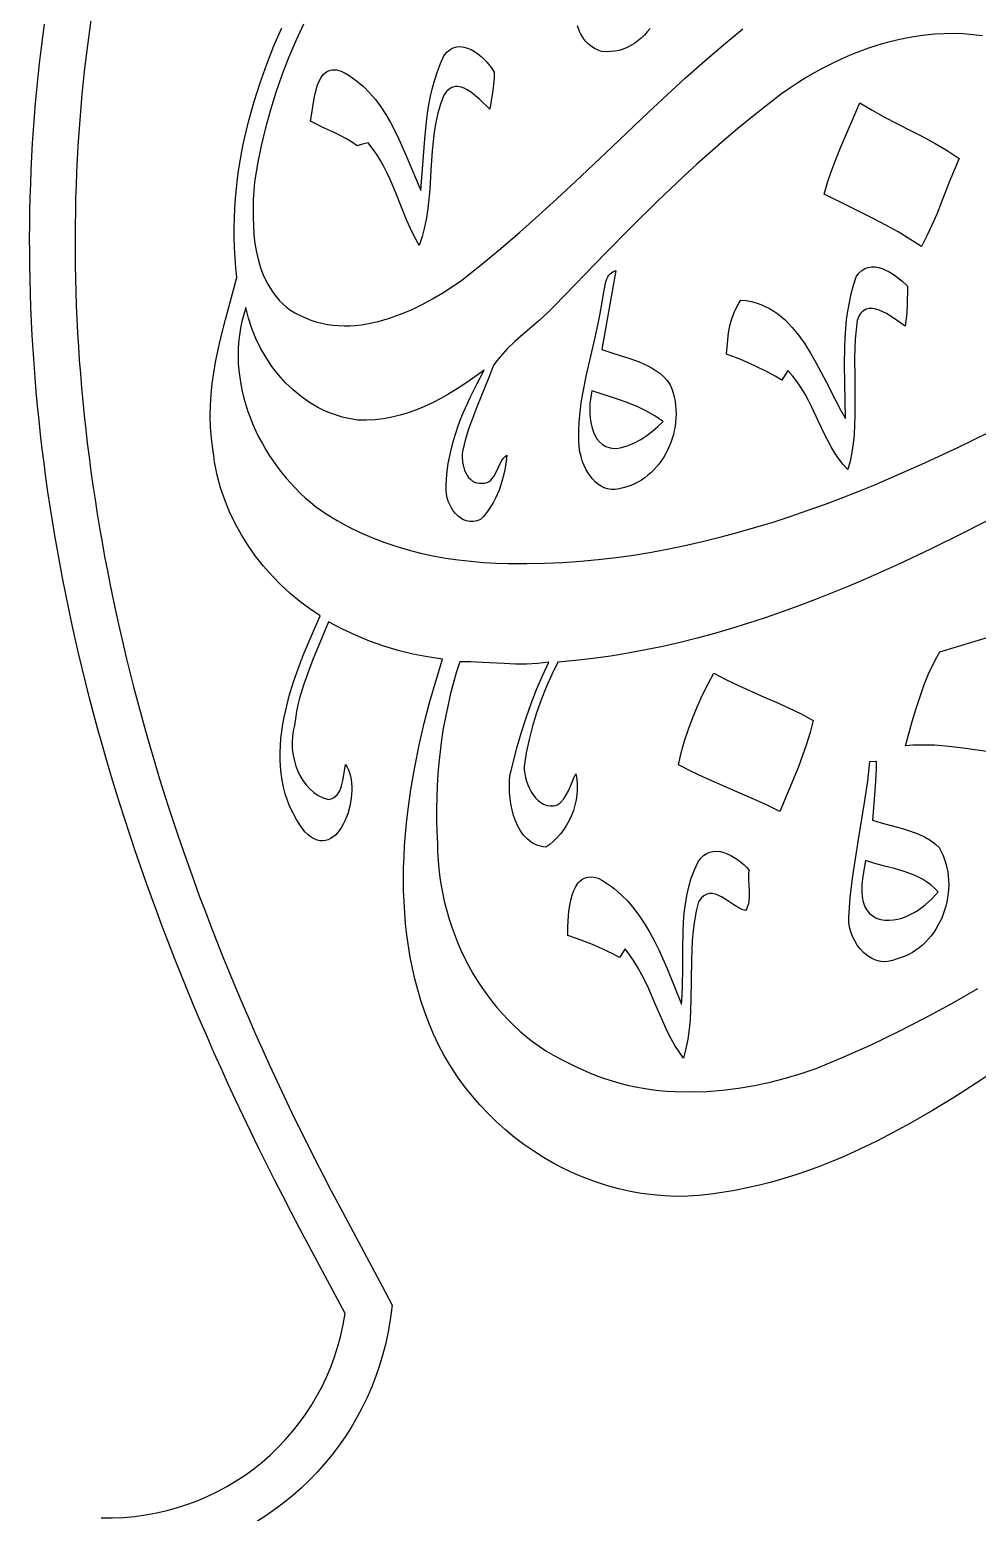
# Model space of a CAD drawing. Extents: x -600 to 600, y -1000 to 1000.
# Drawn here: x -321.1 to -112.3, y 68.1 to 394.7 of the extents above; entities that cross this region are included whole.
import ezdxf

# ---------------------------------------------------------------- set-up
doc = ezdxf.new("R2010")
doc.units = 0
doc.layers.add('LAYER_1', color=18, linetype='CONTINUOUS')
doc.layers.add('LAYER_2', color=4, linetype='CONTINUOUS')

msp = doc.modelspace()

# ---------------------------------------------------------------- linework, layer by layer
at = {"layer": 'LAYER_1'}
for points in [[(-260.76, 395.88), (-262.46, 392.21), (-264.05, 388.49), (-265.52, 384.71), (-266.86, 380.88), (-268.08, 377.01), (-269.17, 373.09), (-270.12, 369.12), (-270.93, 365.11), (-271.59, 361.07), (-271.84, 357.32), (-271.9, 355.4), (-271.9, 353.45), (-271.83, 351.49), (-271.69, 349.54), (-271.47, 347.61), (-271.14, 345.71), (-270.71, 343.85), (-270.16, 342.04), (-269.49, 340.3), (-268.67, 338.64), (-267.71, 337.08), (-267.17, 336.33), (-266.59, 335.62), (-265.97, 334.93), (-265.3, 334.28), (-264.59, 333.65), (-263.83, 333.06), (-262.69, 332.36), (-261.52, 331.74), (-260.35, 331.19), (-259.16, 330.73), (-257.96, 330.35), (-256.74, 330.03), (-255.52, 329.79), (-254.29, 329.62), (-253.06, 329.52), (-251.82, 329.47), (-250.57, 329.49), (-249.33, 329.57), (-248.08, 329.71), (-246.83, 329.89), (-244.34, 330.42), (-241.87, 331.13), (-239.42, 332), (-237.01, 333.02), (-234.65, 334.16), (-232.35, 335.41), (-230.12, 336.73), (-227.96, 338.12), (-225.9, 339.55), (-221.56, 342.95), (-217.3, 346.46), (-213.11, 350.06), (-208.98, 353.74), (-204.89, 357.48), (-200.84, 361.26), (-192.8, 368.91), (-184.75, 376.56), (-180.7, 380.34), (-176.61, 384.08), (-172.47, 387.76), (-168.28, 391.35), (-164.01, 394.86)], [(-184.45, 394.99), (-185.06, 394.22), (-185.7, 393.5), (-186.38, 392.83), (-187.1, 392.21), (-187.86, 391.66), (-188.65, 391.18), (-189.48, 390.76), (-190.35, 390.41), (-191.25, 390.14), (-192.17, 389.96), (-193.13, 389.86), (-194.13, 389.84), (-195.14, 389.92), (-195.85, 390.18), (-196.51, 390.48), (-197.1, 390.82), (-197.65, 391.21), (-198.15, 391.64), (-198.59, 392.1), (-199, 392.6), (-199.35, 393.13), (-199.67, 393.7), (-199.95, 394.29), (-200.39, 395.54)], [(-107.93, 165.76), (-112.64, 162.63), (-117.39, 159.59), (-122.2, 156.65), (-127.06, 153.83), (-131.98, 151.17), (-134.46, 149.9), (-136.96, 148.67), (-139.48, 147.5), (-142.02, 146.37), (-144.58, 145.3), (-147.15, 144.29), (-149.75, 143.34), (-152.36, 142.45), (-155, 141.62), (-157.66, 140.86), (-160.34, 140.18), (-163.04, 139.56), (-165.77, 139.03), (-168.52, 138.57), (-171.06, 138.17), (-173.6, 137.89), (-176.15, 137.74), (-178.7, 137.71), (-181.25, 137.8), (-183.79, 138.01), (-186.32, 138.34), (-188.83, 138.79), (-191.32, 139.35), (-193.79, 140.02), (-196.23, 140.8), (-198.64, 141.68), (-201.01, 142.67), (-203.34, 143.76), (-205.63, 144.95), (-207.88, 146.24), (-210.07, 147.63), (-212.21, 149.11), (-214.29, 150.68), (-216.3, 152.34), (-218.25, 154.09), (-220.13, 155.93), (-221.93, 157.84), (-223.66, 159.84), (-225.3, 161.92), (-226.86, 164.07), (-228.32, 166.3), (-229.69, 168.6), (-230.96, 170.97), (-232.13, 173.41), (-233.2, 175.92), (-234.15, 178.49), (-234.92, 180.84), (-235.62, 183.22), (-236.24, 185.6), (-236.79, 188.01), (-237.26, 190.42), (-237.67, 192.84), (-238.01, 195.28), (-238.28, 197.72), (-238.49, 200.17), (-238.63, 202.63), (-238.72, 205.1), (-238.75, 207.56), (-238.72, 210.04), (-238.64, 212.51), (-238.51, 214.98), (-238.33, 217.46), (-238.1, 219.93), (-237.82, 222.4), (-237.13, 227.33), (-236.28, 232.23), (-235.29, 237.1), (-234.17, 241.93), (-232.93, 246.7), (-231.59, 251.42), (-230.17, 256.06), (-233.45, 256.52), (-236.7, 257.15), (-239.91, 257.95), (-243.09, 258.91), (-246.22, 260.02), (-249.3, 261.29), (-252.33, 262.72), (-255.29, 264.29), (-257.56, 258.72), (-258.7, 255.94), (-259.79, 253.14), (-260.78, 250.3), (-261.64, 247.42), (-262, 245.96), (-262.32, 244.48), (-262.57, 242.98), (-262.76, 241.46), (-263.05, 240.25), (-263.22, 239), (-263.29, 237.73), (-263.25, 236.45), (-263.11, 235.18), (-262.87, 233.92), (-262.54, 232.69), (-262.1, 231.51), (-261.57, 230.38), (-260.94, 229.32), (-260.22, 228.34), (-259.41, 227.45), (-258.51, 226.67), (-257.52, 226.01), (-256.45, 225.48), (-255.29, 225.1), (-254.71, 225.25), (-254.21, 225.48), (-253.77, 225.79), (-253.39, 226.16), (-253.08, 226.59), (-252.81, 227.07), (-252.58, 227.59), (-252.4, 228.15), (-252.12, 229.32), (-251.91, 230.54), (-251.55, 232.8), (-251.19, 232.26), (-250.88, 231.65), (-250.63, 230.99), (-250.43, 230.28), (-250.28, 229.53), (-250.18, 228.74), (-250.14, 227.93), (-250.14, 227.09), (-250.27, 225.38), (-250.58, 223.66), (-251.04, 221.99), (-251.66, 220.42), (-252.02, 219.69), (-252.41, 219.01), (-252.83, 218.37), (-253.28, 217.8), (-253.76, 217.3), (-254.27, 216.87), (-254.8, 216.51), (-255.36, 216.24), (-255.94, 216.07), (-256.53, 216), (-257.15, 216.03), (-257.79, 216.17), (-258.44, 216.44), (-259.1, 216.83), (-259.78, 217.36), (-260.47, 218.02), (-261.45, 219.35), (-262.32, 220.7), (-263.09, 222.09), (-263.76, 223.49), (-264.33, 224.93), (-264.81, 226.38), (-265.2, 227.86), (-265.5, 229.35), (-265.73, 230.86), (-265.87, 232.38), (-265.95, 233.91), (-265.95, 235.46), (-265.88, 237.01), (-265.76, 238.57), (-265.58, 240.13), (-265.34, 241.7), (-265.05, 243.27), (-264.71, 244.83), (-263.91, 247.96), (-262.96, 251.05), (-261.9, 254.1), (-260.76, 257.09), (-259.56, 260.01), (-257.12, 265.57), (-259.38, 267.1), (-261.58, 268.76), (-263.71, 270.53), (-265.76, 272.42), (-267.71, 274.42), (-269.57, 276.53), (-271.32, 278.74), (-272.95, 281.04), (-274.46, 283.43), (-275.83, 285.91), (-277.06, 288.47), (-278.14, 291.1), (-279.05, 293.81), (-279.44, 295.19), (-279.79, 296.59), (-280.1, 298), (-280.36, 299.43), (-280.57, 300.87), (-280.73, 302.32), (-281.06, 304.74), (-281.26, 307.15), (-281.33, 309.56), (-281.29, 311.96), (-281.14, 314.35), (-280.89, 316.74), (-280.56, 319.12), (-280.16, 321.49), (-279.69, 323.85), (-279.16, 326.2), (-277.99, 330.87), (-275.45, 340.07), (-275.68, 342.26), (-275.85, 344.45), (-275.97, 346.64), (-276.04, 348.83), (-276.05, 351.02), (-276, 353.2), (-275.9, 355.38), (-275.75, 357.55), (-275.55, 359.71), (-275.31, 361.88), (-275.01, 364.03), (-274.67, 366.18), (-274.28, 368.31), (-273.84, 370.44), (-272.85, 374.67), (-271.68, 378.86), (-270.36, 383), (-268.89, 387.08), (-267.29, 391.11), (-265.55, 395.07)], [(-111.24, 393.32), (-113.32, 393.58), (-115.41, 393.75), (-117.51, 393.82), (-119.62, 393.8), (-121.72, 393.68), (-123.83, 393.49), (-125.93, 393.2), (-128.02, 392.84), (-130.11, 392.39), (-132.19, 391.87), (-134.26, 391.27), (-136.31, 390.61), (-138.34, 389.87), (-140.36, 389.07), (-142.35, 388.2), (-144.31, 387.27), (-146.25, 386.28), (-148.16, 385.23), (-150.04, 384.13), (-151.88, 382.98), (-153.68, 381.78), (-155.45, 380.53), (-157.17, 379.24), (-158.84, 377.91), (-161.99, 375.45), (-165.09, 372.94), (-168.15, 370.37), (-171.16, 367.75), (-174.14, 365.08), (-177.09, 362.36), (-182.9, 356.83), (-188.62, 351.18), (-194.27, 345.44), (-205.46, 333.87), (-207.13, 332.22), (-208.88, 330.65), (-212.45, 327.58), (-214.21, 326.02), (-215.9, 324.39), (-217.49, 322.66), (-218.23, 321.74), (-218.94, 320.78), (-219.82, 318.42), (-220.75, 316.08), (-222.68, 311.41), (-223.59, 309.06), (-224.43, 306.68), (-225.16, 304.26), (-225.74, 301.79), (-225.81, 301.22), (-225.83, 300.63), (-225.74, 299.4), (-225.63, 298.79), (-225.48, 298.19), (-225.28, 297.6), (-225.03, 297.05), (-224.74, 296.54), (-224.4, 296.07), (-224.02, 295.67), (-223.6, 295.33), (-223.12, 295.06), (-222.6, 294.89), (-222.03, 294.81), (-221.42, 294.83), (-220.85, 294.84), (-220.35, 294.96), (-219.91, 295.17), (-219.53, 295.47), (-219.19, 295.83), (-218.89, 296.25), (-218.36, 297.22), (-217.37, 299.3), (-217.08, 299.78), (-216.77, 300.23), (-216.41, 300.62), (-216, 300.96), (-216.22, 299), (-216.58, 297.06), (-217.07, 295.14), (-217.7, 293.27), (-218.48, 291.48), (-218.93, 290.62), (-219.42, 289.79), (-219.95, 288.98), (-220.52, 288.21), (-221.13, 287.48), (-221.79, 286.78), (-222.59, 286.5), (-223.37, 286.37), (-224.12, 286.38), (-224.84, 286.51), (-225.51, 286.76), (-226.15, 287.11), (-226.74, 287.56), (-227.29, 288.09), (-227.78, 288.69), (-228.21, 289.35), (-228.58, 290.07), (-228.88, 290.82), (-229.12, 291.61), (-229.28, 292.41), (-229.36, 293.23), (-229.36, 294.04), (-229.29, 295.77), (-229.13, 297.48), (-228.89, 299.17), (-228.58, 300.86), (-228.2, 302.52), (-227.76, 304.17), (-227.26, 305.8), (-226.7, 307.42), (-226.1, 309.02), (-225.45, 310.6), (-224.05, 313.71), (-222.53, 316.76), (-220.95, 319.73), (-224.07, 317.47), (-225.68, 316.38), (-227.31, 315.34), (-228.98, 314.34), (-230.67, 313.39), (-232.39, 312.51), (-234.13, 311.7), (-235.9, 310.97), (-237.69, 310.33), (-239.5, 309.78), (-241.34, 309.33), (-243.19, 308.99), (-245.07, 308.77), (-246.96, 308.67), (-248.87, 308.71), (-250.01, 308.87), (-251.13, 309.09), (-252.23, 309.36), (-253.32, 309.68), (-254.39, 310.04), (-255.44, 310.46), (-256.47, 310.92), (-257.48, 311.43), (-259.44, 312.57), (-261.31, 313.87), (-263.08, 315.33), (-264.74, 316.93), (-266.3, 318.66), (-267.73, 320.51), (-269.04, 322.46), (-270.22, 324.52), (-271.25, 326.66), (-272.14, 328.88), (-272.88, 331.16), (-273.45, 333.5), (-273.93, 331.98), (-274.33, 330.45), (-274.65, 328.91), (-274.9, 327.37), (-275.07, 325.82), (-275.16, 324.27), (-275.18, 322.72), (-275.14, 321.18), (-275.02, 319.64), (-274.84, 318.11), (-274.6, 316.58), (-274.3, 315.07), (-273.93, 313.56), (-273.51, 312.07), (-273.03, 310.6), (-272.49, 309.14), (-271.91, 307.7), (-271.27, 306.29), (-270.59, 304.89), (-269.85, 303.52), (-269.08, 302.18), (-268.26, 300.86), (-267.4, 299.58), (-266.5, 298.32), (-265.56, 297.11), (-264.59, 295.92), (-263.59, 294.78), (-262.55, 293.67), (-261.49, 292.6), (-260.39, 291.58), (-259.27, 290.6), (-258.13, 289.67), (-255.77, 288.05), (-253.34, 286.56), (-250.85, 285.2), (-248.32, 283.95), (-245.73, 282.82), (-243.1, 281.81), (-240.44, 280.9), (-237.74, 280.11), (-235.02, 279.41), (-232.27, 278.81), (-229.51, 278.31), (-226.73, 277.91), (-223.94, 277.59), (-221.15, 277.36), (-218.37, 277.2), (-215.59, 277.13), (-211.62, 277.1), (-207.66, 277.16), (-203.71, 277.33), (-199.77, 277.6), (-195.85, 277.97), (-191.94, 278.42), (-188.04, 278.97), (-184.15, 279.6), (-180.28, 280.32), (-176.42, 281.12), (-172.58, 282), (-168.74, 282.96), (-164.93, 283.98), (-161.12, 285.08), (-157.33, 286.25), (-153.56, 287.47), (-149.8, 288.76), (-146.05, 290.11), (-142.32, 291.51), (-138.61, 292.97), (-134.91, 294.47), (-131.23, 296.02), (-123.91, 299.25), (-116.65, 302.64), (-109.46, 306.15)], [(-108.51, 287.41), (-115.56, 283.78), (-122.66, 280.27), (-129.82, 276.89), (-137.04, 273.67), (-140.67, 272.13), (-144.31, 270.63), (-147.97, 269.18), (-151.65, 267.79), (-155.34, 266.45), (-159.05, 265.17), (-162.77, 263.95), (-166.51, 262.79), (-170.26, 261.7), (-174.03, 260.68), (-177.82, 259.74), (-181.62, 258.86), (-185.44, 258.07), (-189.27, 257.35), (-193.13, 256.71), (-197, 256.17), (-200.88, 255.71), (-204.79, 255.34), (-206.09, 252.63), (-207.31, 249.87), (-208.42, 247.06), (-209.42, 244.21), (-210.31, 241.31), (-211.08, 238.37), (-211.7, 235.4), (-212.19, 232.4), (-212.14, 231.62), (-212.03, 230.82), (-211.86, 230), (-211.63, 229.17), (-211.34, 228.36), (-211.01, 227.57), (-210.61, 226.82), (-210.17, 226.12), (-209.67, 225.49), (-209.12, 224.93), (-208.52, 224.46), (-207.88, 224.09), (-207.18, 223.84), (-206.45, 223.73), (-205.66, 223.75), (-204.83, 223.93), (-204.43, 224.23), (-204.07, 224.56), (-203.44, 225.3), (-202.9, 226.14), (-202.44, 227.05), (-201.63, 228.94), (-201.22, 229.87), (-200.77, 230.76), (-200.57, 229.64), (-200.47, 228.5), (-200.47, 227.34), (-200.56, 226.18), (-200.73, 225.02), (-201, 223.86), (-201.34, 222.73), (-201.77, 221.61), (-202.26, 220.53), (-202.82, 219.5), (-203.45, 218.51), (-204.14, 217.58), (-204.88, 216.72), (-205.68, 215.94), (-206.52, 215.24), (-207.41, 214.63), (-208.02, 214.69), (-208.6, 214.81), (-209.16, 214.97), (-209.69, 215.18), (-210.19, 215.44), (-210.66, 215.73), (-211.54, 216.43), (-212.31, 217.27), (-213, 218.22), (-213.59, 219.28), (-214.09, 220.42), (-214.5, 221.62), (-214.84, 222.87), (-215.09, 224.14), (-215.27, 225.43), (-215.38, 226.7), (-215.41, 227.95), (-215.39, 229.16), (-215.3, 230.3), (-214.54, 233.54), (-213.7, 236.76), (-212.78, 239.96), (-211.76, 243.12), (-210.65, 246.25), (-209.45, 249.33), (-208.15, 252.37), (-206.76, 255.36), (-209.21, 255.08), (-211.66, 254.96), (-214.1, 254.96), (-216.55, 255.05), (-221.46, 255.32), (-223.91, 255.42), (-226.37, 255.45), (-227.12, 253.04), (-227.82, 250.61), (-228.45, 248.17), (-229.02, 245.71), (-229.53, 243.23), (-229.98, 240.74), (-230.37, 238.24), (-230.69, 235.73), (-230.96, 233.2), (-231.18, 230.68), (-231.33, 228.15), (-231.43, 225.61), (-231.47, 223.07), (-231.46, 220.53), (-231.39, 218), (-231.27, 215.46), (-231.23, 213.58), (-231.13, 211.7), (-230.96, 209.82), (-230.74, 207.95), (-230.45, 206.09), (-230.1, 204.24), (-229.69, 202.41), (-229.22, 200.58), (-228.69, 198.78), (-228.11, 197), (-227.47, 195.23), (-226.77, 193.49), (-226.02, 191.78), (-225.22, 190.1), (-224.36, 188.45), (-223.46, 186.83), (-222.5, 185.24), (-221.49, 183.69), (-220.43, 182.19), (-219.33, 180.72), (-218.18, 179.3), (-216.98, 177.93), (-215.73, 176.6), (-214.45, 175.33), (-213.11, 174.11), (-211.74, 172.94), (-210.32, 171.83), (-208.87, 170.78), (-207.37, 169.8), (-205.83, 168.87), (-204.26, 168.02), (-202.64, 167.23), (-201.04, 166.39), (-199.42, 165.62), (-197.78, 164.91), (-196.13, 164.25), (-194.46, 163.66), (-192.78, 163.12), (-191.09, 162.64), (-189.38, 162.22), (-187.67, 161.85), (-185.95, 161.53), (-184.22, 161.27), (-182.48, 161.06), (-180.74, 160.9), (-178.99, 160.79), (-175.48, 160.7), (-171.97, 160.81), (-168.46, 161.08), (-164.95, 161.52), (-161.46, 162.12), (-158, 162.86), (-154.58, 163.74), (-151.19, 164.75), (-147.85, 165.88), (-141.74, 168.41), (-135.7, 171.12), (-129.73, 173.99), (-123.82, 177.02), (-117.98, 180.2), (-112.2, 183.52)], [(-109.19, 235.54), (-115.49, 236.46), (-118.65, 236.82), (-121.81, 237.06), (-123.39, 237.11), (-124.98, 237.11), (-126.56, 237.06), (-128.15, 236.94), (-126.67, 242.28), (-125.88, 244.96), (-125.04, 247.61), (-124.11, 250.23), (-123.08, 252.78), (-121.91, 255.26), (-121.27, 256.45), (-120.58, 257.62), (-108.96, 261.21)]]:
    msp.add_lwpolyline(points, dxfattribs=at)
for points in [[(-229.85, 388.95), (-229.21, 389.74), (-228.51, 390.32), (-227.78, 390.7), (-227.03, 390.91), (-226.25, 390.96), (-225.46, 390.87), (-224.67, 390.64), (-223.88, 390.3), (-223.1, 389.87), (-222.35, 389.34), (-221.63, 388.76), (-220.94, 388.12), (-220.31, 387.44), (-219.72, 386.75), (-219.21, 386.04), (-218.76, 385.35), (-218.78, 384.33), (-218.85, 383.31), (-219.11, 381.27), (-219.73, 377.2), (-222.03, 379.37), (-223.34, 380.5), (-224.01, 381.01), (-224.7, 381.45), (-225.39, 381.81), (-226.07, 382.06), (-226.75, 382.19), (-227.42, 382.17), (-228.08, 381.99), (-228.71, 381.62), (-229.31, 381.05), (-229.88, 380.25), (-230.61, 378.28), (-231.18, 376.27), (-231.63, 374.23), (-231.98, 372.17), (-232.23, 370.08), (-232.43, 367.98), (-232.7, 363.74), (-232.96, 359.5), (-233.14, 357.39), (-233.37, 355.3), (-233.69, 353.22), (-234.1, 351.17), (-234.64, 349.15), (-235.31, 347.17), (-236.07, 348.54), (-236.78, 349.94), (-238.07, 352.83), (-240.45, 358.76), (-241.69, 361.69), (-242.35, 363.12), (-243.07, 364.53), (-243.83, 365.9), (-244.66, 367.23), (-245.57, 368.51), (-246.55, 369.74), (-247.78, 369.48), (-248.99, 369.14), (-250.19, 369.98), (-251.43, 370.73), (-252.71, 371.4), (-254.01, 372.02), (-256.64, 373.23), (-257.94, 373.86), (-259.21, 374.54), (-258.91, 376.25), (-258.62, 378.24), (-258.25, 380.34), (-258.02, 381.36), (-257.74, 382.34), (-257.4, 383.24), (-256.99, 384.05), (-256.5, 384.74), (-255.92, 385.29), (-255.59, 385.5), (-255.24, 385.66), (-254.86, 385.78), (-254.44, 385.85), (-254, 385.87), (-253.53, 385.83), (-253.02, 385.73), (-252.48, 385.56), (-251.59, 385.09), (-250.72, 384.59), (-249.9, 384.04), (-249.1, 383.46), (-247.6, 382.19), (-246.22, 380.79), (-244.94, 379.28), (-243.76, 377.68), (-242.66, 375.99), (-241.63, 374.23), (-240.67, 372.41), (-239.77, 370.55), (-238.08, 366.76), (-234.91, 359.26), (-234.38, 366.82), (-234.08, 370.63), (-233.69, 374.42), (-233.44, 376.31), (-233.14, 378.18), (-232.78, 380.03), (-232.36, 381.87), (-231.86, 383.68), (-231.28, 385.47), (-230.62, 387.22)], [(-146.07, 358.43), (-145.32, 361.04), (-144.47, 363.6), (-143.52, 366.13), (-142.5, 368.64), (-138.2, 378.56), (-135.51, 376.93), (-132.77, 375.42), (-127.2, 372.57), (-124.42, 371.14), (-121.67, 369.65), (-118.97, 368.06), (-116.35, 366.33), (-117.38, 363.9), (-118.37, 361.45), (-120.31, 356.53), (-121.3, 354.08), (-122.34, 351.65), (-123.45, 349.26), (-124.64, 346.91), (-127.2, 348.58), (-129.81, 350.15), (-132.47, 351.64), (-135.16, 353.06), (-140.61, 355.77)], [(-194.94, 335.09), (-194.74, 336), (-194.59, 336.97), (-194.43, 337.96), (-194.23, 338.92), (-193.93, 339.81), (-193.73, 340.22), (-193.49, 340.59), (-193.2, 340.93), (-192.86, 341.22), (-192.46, 341.46), (-192, 341.64), (-195.03, 324.25), (-193.05, 323.55), (-190.99, 322.9), (-188.92, 322.25), (-186.87, 321.52), (-185.88, 321.11), (-184.91, 320.65), (-183.97, 320.14), (-183.07, 319.57), (-182.21, 318.93), (-181.41, 318.21), (-180.66, 317.4), (-179.98, 316.49), (-179.64, 315.59), (-179.35, 314.69), (-179.12, 313.78), (-178.94, 312.85), (-178.82, 311.93), (-178.74, 311), (-178.72, 310.08), (-178.74, 309.15), (-178.81, 308.23), (-178.93, 307.32), (-179.1, 306.41), (-179.31, 305.52), (-179.56, 304.64), (-179.85, 303.78), (-180.57, 302.11), (-180.99, 301.31), (-181.44, 300.54), (-181.94, 299.79), (-182.47, 299.07), (-183.03, 298.38), (-183.63, 297.73), (-184.26, 297.11), (-184.93, 296.54), (-185.62, 296), (-186.35, 295.5), (-187.1, 295.06), (-187.89, 294.65), (-188.7, 294.3), (-189.53, 294), (-190.39, 293.76), (-191.28, 293.57), (-192.15, 293.43), (-192.98, 293.43), (-193.78, 293.55), (-194.53, 293.8), (-195.24, 294.15), (-195.91, 294.6), (-196.54, 295.13), (-197.12, 295.74), (-197.65, 296.42), (-198.14, 297.15), (-198.57, 297.92), (-198.96, 298.72), (-199.29, 299.54), (-199.57, 300.38), (-199.8, 301.21), (-199.97, 302.03), (-200.1, 304.14), (-200.12, 306.25), (-200.04, 308.34), (-199.86, 310.42), (-199.6, 312.49), (-199.27, 314.56), (-198.45, 318.67), (-196.55, 326.87), (-195.66, 330.97), (-195.27, 333.02)], [(-139.03, 340.28), (-138.44, 341.07), (-137.79, 341.66), (-137.11, 342.08), (-136.39, 342.34), (-135.65, 342.46), (-134.88, 342.44), (-134.11, 342.31), (-133.33, 342.07), (-132.55, 341.75), (-131.77, 341.35), (-131.02, 340.89), (-130.28, 340.39), (-128.91, 339.31), (-127.71, 338.22), (-127.81, 333.79), (-127.96, 331.58), (-128.24, 329.38), (-130.87, 331.22), (-132.39, 332.15), (-133.17, 332.55), (-133.95, 332.88), (-134.72, 333.13), (-135.46, 333.26), (-136.17, 333.26), (-136.83, 333.11), (-137.44, 332.79), (-137.72, 332.56), (-137.98, 332.28), (-138.23, 331.95), (-138.45, 331.56), (-138.83, 330.62), (-139.07, 328.61), (-139.23, 326.56), (-139.33, 324.48), (-139.37, 322.37), (-139.35, 318.13), (-139.3, 313.87), (-139.31, 309.65), (-139.38, 307.58), (-139.5, 305.54), (-139.7, 303.54), (-139.98, 301.58), (-140.36, 299.67), (-140.86, 297.82), (-141.9, 298.94), (-142.85, 300.15), (-143.72, 301.43), (-144.52, 302.78), (-145.28, 304.18), (-146, 305.62), (-147.38, 308.57), (-148.78, 311.53), (-149.51, 313), (-150.29, 314.43), (-151.12, 315.81), (-152.02, 317.14), (-153, 318.41), (-154.07, 319.59), (-155.43, 317.48), (-156.89, 318.34), (-158.37, 319.16), (-161.39, 320.67), (-164.48, 322.03), (-167.62, 323.24), (-167.34, 326.36), (-167.14, 327.93), (-166.85, 329.47), (-166.45, 330.97), (-165.94, 332.43), (-165.27, 333.82), (-164.87, 334.48), (-164.43, 335.12), (-163.27, 335.01), (-162.15, 334.81), (-161.07, 334.53), (-160.04, 334.18), (-159.05, 333.75), (-158.1, 333.26), (-157.18, 332.71), (-156.3, 332.09), (-155.45, 331.42), (-154.64, 330.69), (-153.86, 329.92), (-153.1, 329.1), (-151.67, 327.35), (-150.33, 325.46), (-149.08, 323.46), (-147.89, 321.39), (-145.66, 317.14), (-143.52, 312.95), (-142.46, 310.96), (-141.38, 309.07), (-141.55, 316.93), (-141.6, 320.9), (-141.55, 324.86), (-141.46, 326.83), (-141.33, 328.8), (-141.14, 330.75), (-140.88, 332.69), (-140.54, 334.62), (-140.13, 336.53), (-139.63, 338.42)], [(-197.26, 315.15), (-197.44, 314.26), (-197.58, 313.32), (-197.68, 312.32), (-197.72, 311.3), (-197.71, 310.25), (-197.64, 309.21), (-197.5, 308.19), (-197.29, 307.2), (-197, 306.26), (-196.62, 305.39), (-196.15, 304.6), (-195.59, 303.91), (-194.92, 303.34), (-194.15, 302.9), (-193.25, 302.6), (-192.24, 302.47), (-191.48, 302.54), (-190.73, 302.67), (-189.99, 302.85), (-189.26, 303.08), (-187.84, 303.67), (-186.47, 304.41), (-185.16, 305.28), (-183.9, 306.25), (-182.7, 307.28), (-181.57, 308.37), (-182.46, 309.01), (-183.37, 309.61), (-185.24, 310.68), (-187.17, 311.62), (-189.15, 312.43), (-191.16, 313.17), (-193.19, 313.84)], [(-178.18, 232.75), (-177.58, 235.4), (-176.85, 238.02), (-176, 240.61), (-175.04, 243.16), (-173.99, 245.68), (-172.86, 248.15), (-171.66, 250.57), (-170.41, 252.95), (-167.72, 251.53), (-164.99, 250.22), (-159.44, 247.77), (-156.67, 246.55), (-153.91, 245.3), (-151.19, 243.96), (-148.52, 242.5), (-149.19, 239.9), (-149.96, 237.34), (-150.83, 234.82), (-151.77, 232.32), (-153.79, 227.4), (-155.86, 222.5), (-158.62, 223.86), (-161.42, 225.14), (-167.05, 227.57), (-172.68, 230.02), (-175.45, 231.33)], [(-136.04, 233.52), (-134.64, 233.59), (-134.63, 231.96), (-134.67, 230.33), (-134.89, 227.07), (-135.45, 220.56), (-133.56, 219.98), (-131.62, 219.46), (-129.66, 218.95), (-127.72, 218.4), (-125.83, 217.73), (-124.91, 217.35), (-124.01, 216.91), (-123.14, 216.42), (-122.3, 215.86), (-121.5, 215.24), (-120.73, 214.53), (-120.28, 213.68), (-119.89, 212.81), (-119.56, 211.91), (-119.28, 211.01), (-119.05, 210.09), (-118.88, 209.16), (-118.75, 208.22), (-118.68, 207.28), (-118.66, 206.33), (-118.69, 205.39), (-118.77, 204.44), (-118.9, 203.51), (-119.07, 202.58), (-119.28, 201.66), (-119.55, 200.76), (-119.85, 199.87), (-120.2, 199.01), (-120.59, 198.16), (-121.03, 197.34), (-121.5, 196.54), (-122.01, 195.77), (-122.56, 195.04), (-123.15, 194.34), (-123.78, 193.68), (-124.44, 193.05), (-125.13, 192.47), (-125.86, 191.94), (-126.63, 191.45), (-127.42, 191.01), (-128.25, 190.63), (-129.11, 190.3), (-130, 190.03), (-131.02, 189.63), (-132.04, 189.42), (-133.03, 189.39), (-133.99, 189.52), (-134.93, 189.81), (-135.81, 190.24), (-136.65, 190.79), (-137.43, 191.45), (-138.15, 192.2), (-138.79, 193.05), (-139.35, 193.96), (-139.82, 194.93), (-140.2, 195.95), (-140.47, 197), (-140.63, 198.06), (-140.67, 199.13), (-140.53, 201.3), (-140.34, 203.46), (-139.83, 207.77), (-139.2, 212.06), (-138.51, 216.34), (-137.11, 224.91), (-136.5, 229.2)], [(-173.81, 211.39), (-173.25, 212.19), (-172.64, 212.8), (-171.97, 213.25), (-171.27, 213.55), (-170.53, 213.7), (-169.77, 213.73), (-168.99, 213.64), (-168.2, 213.45), (-167.42, 213.16), (-166.64, 212.8), (-165.89, 212.36), (-165.16, 211.88), (-164.47, 211.35), (-163.82, 210.79), (-163.22, 210.22), (-162.69, 209.64), (-162.75, 208.52), (-162.72, 207.36), (-162.6, 205.01), (-162.6, 203.85), (-162.69, 202.73), (-162.79, 202.18), (-162.94, 201.66), (-163.13, 201.14), (-163.38, 200.65), (-164.01, 200.84), (-164.66, 201.13), (-165.98, 201.92), (-167.33, 202.83), (-168.68, 203.67), (-169.35, 204.01), (-170.02, 204.26), (-170.68, 204.39), (-171.33, 204.39), (-171.96, 204.24), (-172.58, 203.9), (-173.18, 203.36), (-173.76, 202.59), (-174.27, 200.5), (-174.65, 198.38), (-174.93, 196.25), (-175.13, 194.1), (-175.25, 191.93), (-175.32, 189.75), (-175.37, 185.38), (-175.43, 181.01), (-175.51, 178.83), (-175.64, 176.66), (-175.85, 174.51), (-176.15, 172.37), (-176.55, 170.25), (-177.09, 168.15), (-178.06, 169.53), (-178.96, 170.96), (-179.79, 172.44), (-180.57, 173.96), (-182.01, 177.07), (-183.37, 180.23), (-184.74, 183.39), (-185.47, 184.95), (-186.23, 186.48), (-187.05, 187.99), (-187.93, 189.45), (-188.88, 190.86), (-189.92, 192.22), (-191.14, 190.32), (-192.52, 191.06), (-193.91, 191.75), (-196.74, 193.01), (-199.61, 194.15), (-202.52, 195.19), (-202.52, 197.14), (-202.42, 199.4), (-202.31, 200.58), (-202.14, 201.77), (-201.92, 202.92), (-201.63, 204.03), (-201.26, 205.05), (-200.81, 205.97), (-200.26, 206.75), (-199.95, 207.09), (-199.62, 207.38), (-199.25, 207.63), (-198.86, 207.82), (-198.44, 207.97), (-197.99, 208.05), (-197.5, 208.08), (-196.99, 208.04), (-196.44, 207.94), (-195.85, 207.77), (-194.93, 207.26), (-194.05, 206.71), (-193.19, 206.13), (-192.37, 205.51), (-190.81, 204.16), (-189.36, 202.7), (-188.01, 201.12), (-186.76, 199.44), (-185.59, 197.67), (-184.49, 195.84), (-183.47, 193.94), (-182.51, 191.99), (-181.59, 190.02), (-180.72, 188.02), (-177.52, 180.08), (-177.37, 182.03), (-177.28, 184.01), (-177.22, 188.01), (-177.22, 192.05), (-177.15, 196.08), (-177.06, 198.08), (-176.9, 200.07), (-176.67, 202.04), (-176.34, 203.98), (-175.91, 205.89), (-175.35, 207.77), (-174.66, 209.6)], [(-137, 211.71), (-137.57, 208.24), (-137.77, 206.42), (-137.81, 205.51), (-137.8, 204.62), (-137.73, 203.75), (-137.58, 202.91), (-137.35, 202.11), (-137.03, 201.36), (-136.61, 200.66), (-136.07, 200.03), (-135.4, 199.47), (-134.6, 198.99), (-133.66, 198.72), (-132.71, 198.57), (-131.76, 198.53), (-130.82, 198.6), (-129.88, 198.76), (-128.96, 199.02), (-128.04, 199.36), (-127.14, 199.77), (-126.27, 200.24), (-125.41, 200.78), (-124.58, 201.36), (-123.78, 201.99), (-122.29, 203.34), (-120.95, 204.76), (-121.76, 205.61), (-122.61, 206.35), (-123.51, 207.01), (-124.45, 207.58), (-125.42, 208.09), (-126.43, 208.54), (-128.5, 209.28), (-130.63, 209.9), (-132.79, 210.46), (-134.92, 211.04)]]:
    msp.add_lwpolyline(points, close=True, dxfattribs=at)
at = {"layer": 'LAYER_2'}
for points in [[(-305.39, 66.93, 0.381101), (-251.6, 111.93), (-261.64, 130.7), (-263.52, 134.26), (-265.36, 137.81), (-267.17, 141.35), (-268.95, 144.88), (-270.69, 148.41), (-272.4, 151.93), (-274.09, 155.44), (-275.74, 158.95), (-277.35, 162.45), (-278.94, 165.94), (-280.5, 169.42), (-282.02, 172.9), (-283.52, 176.37), (-284.98, 179.83), (-286.41, 183.29), (-287.81, 186.73), (-289.18, 190.17), (-290.52, 193.6), (-291.83, 197.03), (-293.11, 200.45), (-294.36, 203.85), (-295.58, 207.26), (-296.77, 210.65), (-297.93, 214.04), (-299.05, 217.41), (-300.15, 220.78), (-301.22, 224.15), (-302.26, 227.5), (-303.28, 230.85), (-304.26, 234.19), (-305.21, 237.52), (-306.13, 240.84), (-307.03, 244.15), (-307.9, 247.46), (-308.73, 250.76), (-309.54, 254.05), (-310.32, 257.33), (-311.08, 260.6), (-311.8, 263.87), (-312.5, 267.12), (-313.17, 270.37), (-313.81, 273.61), (-314.42, 276.84), (-315, 280.06), (-315.56, 283.28), (-316.09, 286.48), (-316.59, 289.68), (-317.07, 292.87), (-317.52, 296.05), (-317.94, 299.22), (-318.33, 302.38), (-318.7, 305.54), (-319.04, 308.68), (-319.36, 311.82), (-319.65, 314.94), (-319.91, 318.06), (-320.14, 321.17), (-320.35, 324.27), (-320.54, 327.36), (-320.7, 330.45), (-320.83, 333.52), (-320.94, 336.58), (-321.02, 339.64), (-321.07, 342.69), (-321.1, 345.72), (-321.11, 348.75), (-321.09, 351.77), (-321.04, 354.78), (-320.97, 357.78), (-320.88, 360.77), (-320.76, 363.75), (-320.61, 366.73), (-320.45, 369.69), (-320.25, 372.64), (-320.04, 375.59), (-319.8, 378.52), (-319.53, 381.45), (-319.24, 384.36), (-318.93, 387.27), (-318.59, 390.16), (-318.23, 393.05), (-317.85, 395.93)], [(-307.55, 397.35), (-307.94, 394.56), (-308.31, 391.77), (-308.66, 388.97), (-308.99, 386.16), (-309.29, 383.33), (-309.58, 380.5), (-309.83, 377.66), (-310.07, 374.81), (-310.28, 371.95), (-310.46, 369.08), (-310.63, 366.2), (-310.77, 363.31), (-310.88, 360.41), (-310.98, 357.51), (-311.04, 354.59), (-311.09, 351.66), (-311.11, 348.73), (-311.1, 345.78), (-311.07, 342.83), (-311.02, 339.86), (-310.94, 336.89), (-310.84, 333.91), (-310.71, 330.92), (-310.55, 327.92), (-310.37, 324.91), (-310.17, 321.89), (-309.94, 318.86), (-309.69, 315.82), (-309.4, 312.78), (-309.1, 309.72), (-308.76, 306.66), (-308.41, 303.58), (-308.02, 300.5), (-307.61, 297.41), (-307.17, 294.31), (-306.71, 291.2), (-306.22, 288.08), (-305.7, 284.95), (-305.16, 281.81), (-304.59, 278.67), (-303.99, 275.51), (-303.36, 272.35), (-302.71, 269.18), (-302.03, 265.99), (-301.32, 262.8), (-300.59, 259.61), (-299.82, 256.4), (-299.03, 253.18), (-298.21, 249.96), (-297.37, 246.72), (-296.49, 243.48), (-295.59, 240.23), (-294.65, 236.97), (-293.69, 233.7), (-292.7, 230.43), (-291.68, 227.14), (-290.64, 223.85), (-289.56, 220.55), (-288.45, 217.24), (-287.32, 213.92), (-286.15, 210.6), (-284.96, 207.26), (-283.73, 203.92), (-282.48, 200.57), (-281.19, 197.21), (-279.88, 193.84), (-278.53, 190.47), (-277.16, 187.08), (-275.75, 183.69), (-274.32, 180.29), (-272.85, 176.89), (-271.35, 173.47), (-269.82, 170.05), (-268.26, 166.62), (-266.67, 163.18), (-265.05, 159.73), (-263.4, 156.28), (-261.71, 152.82), (-260, 149.35), (-258.25, 145.87), (-256.47, 142.39), (-254.66, 138.89), (-252.81, 135.39), (-242.78, 116.65), (-241.22, 113.74), (-241.7, 110.48, -0.332197), (-294.86, 57.54)]]:
    msp.add_lwpolyline(points, format="xyb", dxfattribs=at)

doc.saveas('drawing.dxf')
